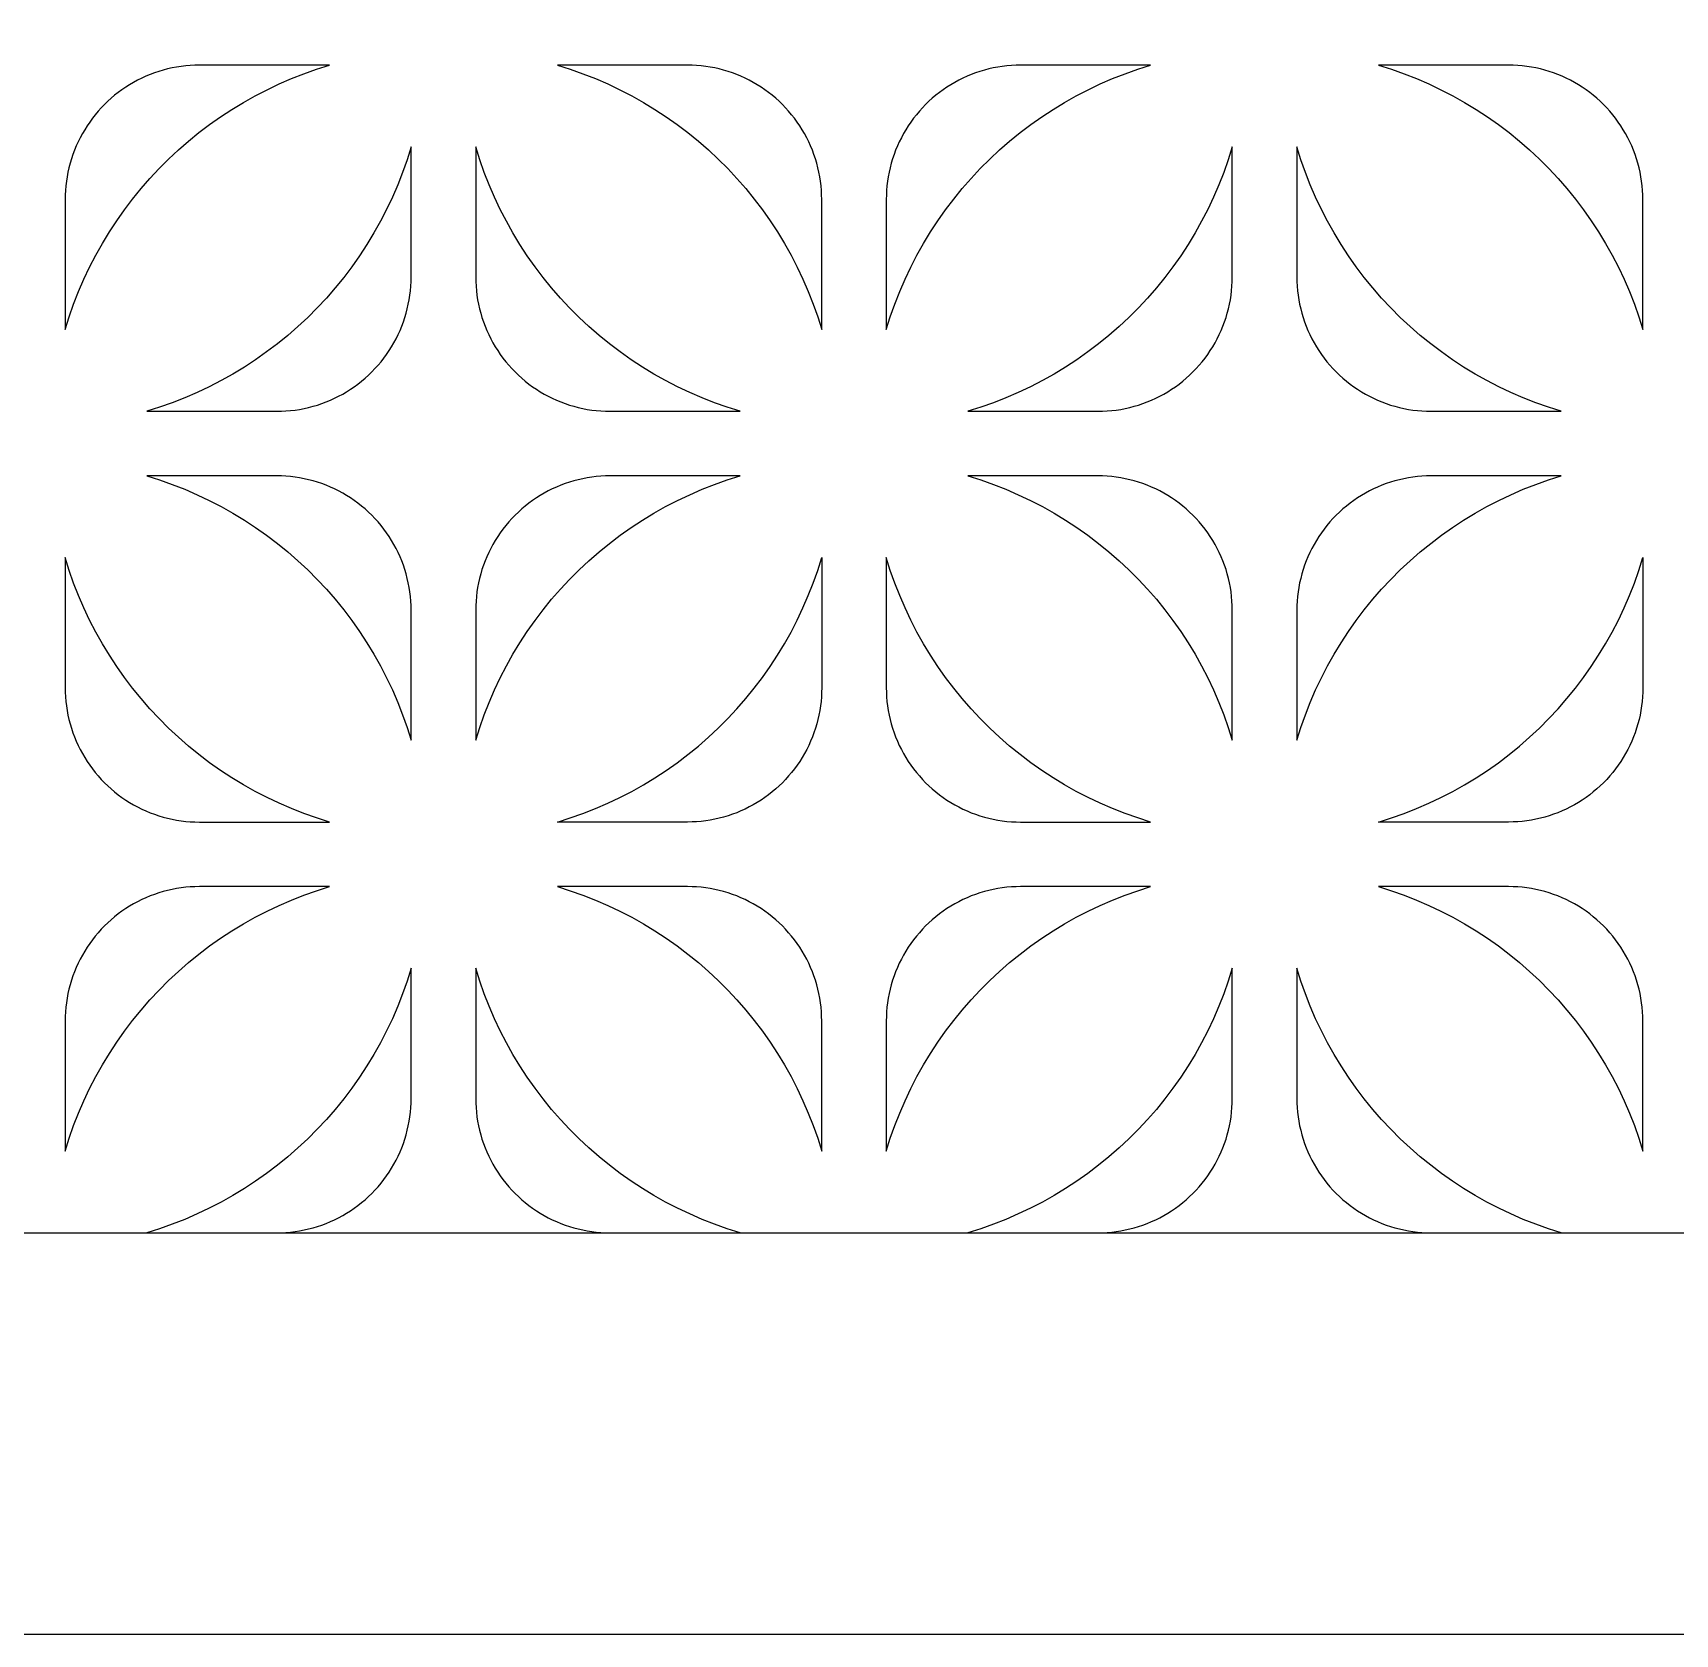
# Model space of a CAD drawing. Header units: millimetres. Extents: x 16455 to 19688, y 4050 to 7284.
# Drawn here: x 17252 to 18071, y 4050 to 4848 of the extents above; entities that cross this region are included whole.
import ezdxf

# ---------------------------------------------------------------- set-up
doc = ezdxf.new("R2010")
doc.units = ezdxf.units.MM
doc.layers.get('0').update_dxf_attribs({"color": 1, "true_color": 0xff0000})

msp = doc.modelspace()

# ---------------------------------------------------------------- linework, layer by layer
for points in [[(16454.58, 4050.49), (19687.77, 4050.49), (19687.77, 7283.68), (16454.58, 7283.68)], [(16654.58, 4250.49), (19487.77, 4250.49), (19487.77, 7083.68), (16654.58, 7083.68)]]:
    msp.add_lwpolyline(points, close=True)
for points in [[(17335.53, 4832.32), (17333.25, 4832.28), (17330.96, 4832.16), (17328.69, 4831.97), (17326.42, 4831.7), (17324.16, 4831.35), (17321.91, 4830.92), (17319.68, 4830.42), (17317.47, 4829.84), (17315.28, 4829.18), (17313.11, 4828.45), (17310.97, 4827.65), (17308.86, 4826.78), (17306.78, 4825.83), (17304.73, 4824.81), (17302.72, 4823.73), (17300.75, 4822.57), (17298.82, 4821.35), (17296.93, 4820.07), (17295.08, 4818.72), (17293.28, 4817.3), (17291.54, 4815.83), (17289.84, 4814.3), (17288.19, 4812.71), (17286.61, 4811.07), (17285.07, 4809.37), (17283.6, 4807.62), (17282.19, 4805.82), (17280.84, 4803.98), (17279.55, 4802.09), (17278.33, 4800.16), (17277.18, 4798.18), (17276.09, 4796.17), (17275.07, 4794.12), (17274.13, 4792.04), (17273.25, 4789.93), (17272.45, 4787.79), (17271.72, 4785.62), (17271.07, 4783.43), (17270.49, 4781.22), (17269.99, 4778.99), (17269.56, 4776.75), (17269.21, 4774.49), (17268.94, 4772.22), (17268.74, 4769.94), (17268.63, 4767.66), (17268.59, 4765.37)], [(17268.59, 4700.55), (17270.6, 4706.93), (17272.83, 4713.25), (17275.28, 4719.48), (17277.94, 4725.63), (17280.81, 4731.68), (17283.89, 4737.63), (17287.16, 4743.47), (17290.64, 4749.2), (17294.31, 4754.8), (17298.17, 4760.28), (17302.21, 4765.62), (17306.44, 4770.81), (17310.84, 4775.86), (17315.41, 4780.76), (17320.15, 4785.5), (17325.04, 4790.07), (17330.09, 4794.47), (17335.29, 4798.69), (17340.63, 4802.74), (17346.1, 4806.6), (17351.7, 4810.27), (17357.43, 4813.74), (17363.27, 4817.02), (17369.22, 4820.09), (17375.28, 4822.96), (17381.42, 4825.62), (17387.66, 4828.07), (17393.97, 4830.3), (17400.36, 4832.32)], [(17400.36, 4832.32), (17335.53, 4832.32)], [(17578.8, 4832.32), (17513.97, 4832.32)], [(17513.97, 4832.32), (17520.36, 4830.3), (17526.67, 4828.07), (17532.91, 4825.62), (17539.05, 4822.96), (17545.11, 4820.09), (17551.06, 4817.02), (17556.9, 4813.74), (17562.62, 4810.27), (17568.23, 4806.6), (17573.7, 4802.74), (17579.04, 4798.69), (17584.24, 4794.47), (17589.29, 4790.07), (17594.18, 4785.5), (17598.92, 4780.76), (17603.49, 4775.86), (17607.89, 4770.81), (17612.12, 4765.62), (17616.16, 4760.28), (17620.02, 4754.8), (17623.69, 4749.2), (17627.16, 4743.47), (17630.44, 4737.63), (17633.52, 4731.68), (17636.39, 4725.63), (17639.05, 4719.48), (17641.49, 4713.25), (17643.73, 4706.93), (17645.74, 4700.55)], [(17645.74, 4765.37), (17645.7, 4767.66), (17645.59, 4769.94), (17645.39, 4772.22), (17645.12, 4774.49), (17644.77, 4776.75), (17644.34, 4778.99), (17643.84, 4781.22), (17643.26, 4783.43), (17642.61, 4785.62), (17641.88, 4787.79), (17641.07, 4789.93), (17640.2, 4792.04), (17639.25, 4794.12), (17638.24, 4796.17), (17637.15, 4798.18), (17636, 4800.16), (17634.78, 4802.09), (17633.49, 4803.98), (17632.14, 4805.82), (17630.73, 4807.62), (17629.25, 4809.37), (17627.72, 4811.07), (17626.13, 4812.71), (17624.49, 4814.3), (17622.79, 4815.83), (17621.05, 4817.3), (17619.25, 4818.72), (17617.4, 4820.07), (17615.51, 4821.35), (17613.58, 4822.57), (17611.61, 4823.73), (17609.6, 4824.81), (17607.55, 4825.83), (17605.47, 4826.78), (17603.36, 4827.65), (17601.21, 4828.45), (17599.05, 4829.18), (17596.86, 4829.84), (17594.65, 4830.42), (17592.42, 4830.92), (17590.17, 4831.35), (17587.91, 4831.7), (17585.64, 4831.97), (17583.36, 4832.16), (17581.08, 4832.28), (17578.8, 4832.32)], [(17744.87, 4832.32), (17742.59, 4832.28), (17740.3, 4832.16), (17738.03, 4831.97), (17735.76, 4831.7), (17733.5, 4831.35), (17731.25, 4830.92), (17729.02, 4830.42), (17726.81, 4829.84), (17724.62, 4829.18), (17722.45, 4828.45), (17720.31, 4827.65), (17718.2, 4826.78), (17716.12, 4825.83), (17714.07, 4824.81), (17712.06, 4823.73), (17710.09, 4822.57), (17708.15, 4821.35), (17706.26, 4820.07), (17704.42, 4818.72), (17702.62, 4817.3), (17700.87, 4815.83), (17699.18, 4814.3), (17697.53, 4812.71), (17695.94, 4811.07), (17694.41, 4809.37), (17692.94, 4807.62), (17691.53, 4805.82), (17690.18, 4803.98), (17688.89, 4802.09), (17687.67, 4800.16), (17686.52, 4798.18), (17685.43, 4796.17), (17684.41, 4794.12), (17683.47, 4792.04), (17682.59, 4789.93), (17681.79, 4787.79), (17681.06, 4785.62), (17680.41, 4783.43), (17679.83, 4781.22), (17679.33, 4778.99), (17678.9, 4776.75), (17678.55, 4774.49), (17678.28, 4772.22), (17678.08, 4769.94), (17677.96, 4767.66), (17677.92, 4765.37)], [(17677.92, 4700.55), (17679.94, 4706.93), (17682.17, 4713.25), (17684.62, 4719.48), (17687.28, 4725.63), (17690.15, 4731.68), (17693.23, 4737.63), (17696.5, 4743.47), (17699.98, 4749.2), (17703.65, 4754.8), (17707.51, 4760.28), (17711.55, 4765.62), (17715.78, 4770.81), (17720.18, 4775.86), (17724.75, 4780.76), (17729.48, 4785.5), (17734.38, 4790.07), (17739.43, 4794.47), (17744.63, 4798.69), (17749.97, 4802.74), (17755.44, 4806.6), (17761.04, 4810.27), (17766.77, 4813.74), (17772.61, 4817.02), (17778.56, 4820.09), (17784.61, 4822.96), (17790.76, 4825.62), (17797, 4828.07), (17803.31, 4830.3), (17809.7, 4832.32)], [(17809.7, 4832.32), (17744.87, 4832.32)], [(17988.13, 4832.32), (17923.31, 4832.32)], [(17923.31, 4832.32), (17929.7, 4830.3), (17936.01, 4828.07), (17942.25, 4825.62), (17948.39, 4822.96), (17954.44, 4820.09), (17960.4, 4817.02), (17966.24, 4813.74), (17971.96, 4810.27), (17977.57, 4806.6), (17983.04, 4802.74), (17988.38, 4798.69), (17993.58, 4794.47), (17998.63, 4790.07), (18003.52, 4785.5), (18008.26, 4780.76), (18012.83, 4775.86), (18017.23, 4770.81), (18021.46, 4765.62), (18025.5, 4760.28), (18029.36, 4754.8), (18033.03, 4749.2), (18036.5, 4743.47), (18039.78, 4737.63), (18042.86, 4731.68), (18045.73, 4725.63), (18048.39, 4719.48), (18050.83, 4713.25), (18053.07, 4706.93), (18055.08, 4700.55)], [(18055.08, 4765.37), (18055.04, 4767.66), (18054.93, 4769.94), (18054.73, 4772.22), (18054.46, 4774.49), (18054.11, 4776.75), (18053.68, 4778.99), (18053.18, 4781.22), (18052.6, 4783.43), (18051.94, 4785.62), (18051.22, 4787.79), (18050.41, 4789.93), (18049.54, 4792.04), (18048.59, 4794.12), (18047.58, 4796.17), (18046.49, 4798.18), (18045.34, 4800.16), (18044.11, 4802.09), (18042.83, 4803.98), (18041.48, 4805.82), (18040.07, 4807.62), (18038.59, 4809.37), (18037.06, 4811.07), (18035.47, 4812.71), (18033.83, 4814.3), (18032.13, 4815.83), (18030.38, 4817.3), (18028.59, 4818.72), (18026.74, 4820.07), (18024.85, 4821.35), (18022.92, 4822.57), (18020.95, 4823.73), (18018.93, 4824.81), (18016.89, 4825.83), (18014.81, 4826.78), (18012.69, 4827.65), (18010.55, 4828.45), (18008.39, 4829.18), (18006.2, 4829.84), (18003.99, 4830.42), (18001.76, 4830.92), (17999.51, 4831.35), (17997.25, 4831.7), (17994.98, 4831.97), (17992.7, 4832.16), (17990.42, 4832.28), (17988.13, 4832.32)], [(17441.07, 4791.61), (17439.06, 4785.22), (17436.82, 4778.9), (17434.38, 4772.67), (17431.72, 4766.52), (17428.85, 4760.47), (17425.77, 4754.52), (17422.5, 4748.68), (17419.02, 4742.95), (17415.35, 4737.35), (17411.49, 4731.87), (17407.45, 4726.53), (17403.22, 4721.34), (17398.82, 4716.29), (17394.25, 4711.39), (17389.51, 4706.65), (17384.62, 4702.08), (17379.57, 4697.68), (17374.37, 4693.46), (17369.03, 4689.41), (17363.56, 4685.55), (17357.95, 4681.88), (17352.23, 4678.41), (17346.39, 4675.13), (17340.44, 4672.06), (17334.38, 4669.19), (17328.24, 4666.53), (17322, 4664.08), (17315.69, 4661.85), (17309.3, 4659.83)], [(17441.07, 4726.78), (17441.07, 4791.61)], [(17605.03, 4659.83), (17598.64, 4661.85), (17592.33, 4664.08), (17586.09, 4666.53), (17579.94, 4669.19), (17573.89, 4672.06), (17567.94, 4675.13), (17562.1, 4678.41), (17556.37, 4681.88), (17550.77, 4685.55), (17545.3, 4689.41), (17539.96, 4693.46), (17534.76, 4697.68), (17529.71, 4702.08), (17524.81, 4706.65), (17520.08, 4711.39), (17515.51, 4716.29), (17511.11, 4721.34), (17506.88, 4726.53), (17502.84, 4731.87), (17498.98, 4737.35), (17495.31, 4742.95), (17491.83, 4748.68), (17488.56, 4754.52), (17485.48, 4760.47), (17482.61, 4766.52), (17479.95, 4772.67), (17477.5, 4778.9), (17475.27, 4785.22), (17473.26, 4791.61)], [(17473.26, 4791.61), (17473.26, 4726.78)], [(17850.41, 4791.61), (17848.4, 4785.22), (17846.16, 4778.9), (17843.72, 4772.67), (17841.06, 4766.52), (17838.19, 4760.47), (17835.11, 4754.52), (17831.83, 4748.68), (17828.36, 4742.95), (17824.69, 4737.35), (17820.83, 4731.87), (17816.79, 4726.53), (17812.56, 4721.34), (17808.16, 4716.29), (17803.59, 4711.39), (17798.85, 4706.65), (17793.96, 4702.08), (17788.91, 4697.68), (17783.71, 4693.46), (17778.37, 4689.41), (17772.9, 4685.55), (17767.29, 4681.88), (17761.57, 4678.41), (17755.73, 4675.13), (17749.78, 4672.06), (17743.72, 4669.19), (17737.58, 4666.53), (17731.34, 4664.08), (17725.03, 4661.85), (17718.64, 4659.83)], [(17850.41, 4726.78), (17850.41, 4791.61)], [(18014.37, 4659.83), (18007.98, 4661.85), (18001.67, 4664.08), (17995.43, 4666.53), (17989.28, 4669.19), (17983.23, 4672.06), (17977.28, 4675.13), (17971.44, 4678.41), (17965.71, 4681.88), (17960.11, 4685.55), (17954.64, 4689.41), (17949.3, 4693.46), (17944.1, 4697.68), (17939.05, 4702.08), (17934.15, 4706.65), (17929.42, 4711.39), (17924.85, 4716.29), (17920.45, 4721.34), (17916.22, 4726.53), (17912.18, 4731.87), (17908.32, 4737.35), (17904.65, 4742.95), (17901.17, 4748.68), (17897.89, 4754.52), (17894.82, 4760.47), (17891.95, 4766.52), (17889.29, 4772.67), (17886.84, 4778.9), (17884.61, 4785.22), (17882.59, 4791.61)], [(17882.59, 4791.61), (17882.59, 4726.78)], [(17268.59, 4765.37), (17268.59, 4700.55)], [(17645.74, 4700.55), (17645.74, 4765.37)], [(17677.92, 4765.37), (17677.92, 4700.55)], [(18055.08, 4700.55), (18055.08, 4765.37)], [(17374.13, 4659.83), (17376.41, 4659.87), (17378.69, 4659.99), (17380.97, 4660.18), (17383.24, 4660.46), (17385.5, 4660.81), (17387.75, 4661.23), (17389.98, 4661.74), (17392.19, 4662.31), (17394.38, 4662.97), (17396.55, 4663.7), (17398.69, 4664.5), (17400.8, 4665.37), (17402.88, 4666.32), (17404.93, 4667.34), (17406.94, 4668.42), (17408.91, 4669.58), (17410.84, 4670.8), (17412.73, 4672.08), (17414.58, 4673.43), (17416.38, 4674.85), (17418.12, 4676.32), (17419.82, 4677.85), (17421.46, 4679.44), (17423.05, 4681.08), (17424.58, 4682.78), (17426.06, 4684.53), (17427.47, 4686.33), (17428.82, 4688.17), (17430.11, 4690.06), (17431.33, 4691.99), (17432.48, 4693.97), (17433.57, 4695.98), (17434.58, 4698.03), (17435.53, 4700.11), (17436.41, 4702.22), (17437.21, 4704.36), (17437.94, 4706.53), (17438.59, 4708.72), (17439.17, 4710.93), (17439.67, 4713.16), (17440.1, 4715.4), (17440.45, 4717.66), (17440.72, 4719.93), (17440.92, 4722.21), (17441.03, 4724.49), (17441.07, 4726.78)], [(17473.26, 4726.78), (17473.29, 4724.49), (17473.41, 4722.21), (17473.61, 4719.93), (17473.88, 4717.66), (17474.23, 4715.4), (17474.66, 4713.16), (17475.16, 4710.93), (17475.74, 4708.72), (17476.39, 4706.53), (17477.12, 4704.36), (17477.92, 4702.22), (17478.8, 4700.11), (17479.74, 4698.03), (17480.76, 4695.98), (17481.85, 4693.97), (17483, 4691.99), (17484.22, 4690.06), (17485.51, 4688.17), (17486.86, 4686.33), (17488.27, 4684.53), (17489.74, 4682.78), (17491.28, 4681.08), (17492.86, 4679.44), (17494.51, 4677.85), (17496.2, 4676.32), (17497.95, 4674.85), (17499.75, 4673.43), (17501.6, 4672.08), (17503.49, 4670.8), (17505.42, 4669.58), (17507.39, 4668.42), (17509.4, 4667.34), (17511.45, 4666.32), (17513.53, 4665.37), (17515.64, 4664.5), (17517.78, 4663.7), (17519.95, 4662.97), (17522.14, 4662.31), (17524.35, 4661.74), (17526.58, 4661.23), (17528.83, 4660.81), (17531.09, 4660.46), (17533.36, 4660.18), (17535.63, 4659.99), (17537.92, 4659.87), (17540.2, 4659.83)], [(17783.47, 4659.83), (17785.75, 4659.87), (17788.03, 4659.99), (17790.31, 4660.18), (17792.58, 4660.46), (17794.84, 4660.81), (17797.09, 4661.23), (17799.32, 4661.74), (17801.53, 4662.31), (17803.72, 4662.97), (17805.88, 4663.7), (17808.02, 4664.5), (17810.14, 4665.37), (17812.22, 4666.32), (17814.27, 4667.34), (17816.28, 4668.42), (17818.25, 4669.58), (17820.18, 4670.8), (17822.07, 4672.08), (17823.92, 4673.43), (17825.71, 4674.85), (17827.46, 4676.32), (17829.16, 4677.85), (17830.8, 4679.44), (17832.39, 4681.08), (17833.92, 4682.78), (17835.4, 4684.53), (17836.81, 4686.33), (17838.16, 4688.17), (17839.44, 4690.06), (17840.67, 4691.99), (17841.82, 4693.97), (17842.91, 4695.98), (17843.92, 4698.03), (17844.87, 4700.11), (17845.74, 4702.22), (17846.55, 4704.36), (17847.28, 4706.53), (17847.93, 4708.72), (17848.51, 4710.93), (17849.01, 4713.16), (17849.44, 4715.4), (17849.79, 4717.66), (17850.06, 4719.93), (17850.26, 4722.21), (17850.37, 4724.49), (17850.41, 4726.78)], [(17882.59, 4726.78), (17882.63, 4724.49), (17882.75, 4722.21), (17882.95, 4719.93), (17883.22, 4717.66), (17883.57, 4715.4), (17883.99, 4713.16), (17884.5, 4710.93), (17885.08, 4708.72), (17885.73, 4706.53), (17886.46, 4704.36), (17887.26, 4702.22), (17888.14, 4700.11), (17889.08, 4698.03), (17890.1, 4695.98), (17891.19, 4693.97), (17892.34, 4691.99), (17893.56, 4690.06), (17894.85, 4688.17), (17896.2, 4686.33), (17897.61, 4684.53), (17899.08, 4682.78), (17900.61, 4681.08), (17902.2, 4679.44), (17903.85, 4677.85), (17905.54, 4676.32), (17907.29, 4674.85), (17909.09, 4673.43), (17910.93, 4672.08), (17912.82, 4670.8), (17914.76, 4669.58), (17916.73, 4668.42), (17918.74, 4667.34), (17920.79, 4666.32), (17922.87, 4665.37), (17924.98, 4664.5), (17927.12, 4663.7), (17929.29, 4662.97), (17931.48, 4662.31), (17933.69, 4661.74), (17935.92, 4661.23), (17938.17, 4660.81), (17940.43, 4660.46), (17942.69, 4660.18), (17944.97, 4659.99), (17947.26, 4659.87), (17949.54, 4659.83)], [(17309.3, 4659.83), (17374.13, 4659.83)], [(17540.2, 4659.83), (17605.03, 4659.83)], [(17718.64, 4659.83), (17783.47, 4659.83)], [(17949.54, 4659.83), (18014.37, 4659.83)], [(17374.13, 4627.65), (17309.3, 4627.65)], [(17309.3, 4627.65), (17315.69, 4625.63), (17322, 4623.4), (17328.24, 4620.95), (17334.38, 4618.29), (17340.44, 4615.42), (17346.39, 4612.35), (17352.23, 4609.07), (17357.95, 4605.6), (17363.56, 4601.93), (17369.03, 4598.07), (17374.37, 4594.02), (17379.57, 4589.8), (17384.62, 4585.4), (17389.51, 4580.83), (17394.25, 4576.09), (17398.82, 4571.19), (17403.22, 4566.14), (17407.45, 4560.95), (17411.49, 4555.61), (17415.35, 4550.13), (17419.02, 4544.53), (17422.5, 4538.8), (17425.77, 4532.96), (17428.85, 4527.01), (17431.72, 4520.96), (17434.38, 4514.81), (17436.82, 4508.58), (17439.06, 4502.26), (17441.07, 4495.88)], [(17441.07, 4560.7), (17441.03, 4562.99), (17440.92, 4565.27), (17440.72, 4567.55), (17440.45, 4569.82), (17440.1, 4572.08), (17439.67, 4574.32), (17439.17, 4576.55), (17438.59, 4578.76), (17437.94, 4580.95), (17437.21, 4583.12), (17436.41, 4585.26), (17435.53, 4587.37), (17434.58, 4589.45), (17433.57, 4591.5), (17432.48, 4593.51), (17431.33, 4595.49), (17430.11, 4597.42), (17428.82, 4599.31), (17427.47, 4601.15), (17426.06, 4602.95), (17424.58, 4604.7), (17423.05, 4606.4), (17421.46, 4608.04), (17419.82, 4609.63), (17418.12, 4611.16), (17416.38, 4612.63), (17414.58, 4614.05), (17412.73, 4615.4), (17410.84, 4616.68), (17408.91, 4617.9), (17406.94, 4619.06), (17404.93, 4620.14), (17402.88, 4621.16), (17400.8, 4622.11), (17398.69, 4622.98), (17396.55, 4623.78), (17394.38, 4624.51), (17392.19, 4625.17), (17389.98, 4625.75), (17387.75, 4626.25), (17385.5, 4626.68), (17383.24, 4627.03), (17380.97, 4627.3), (17378.69, 4627.49), (17376.41, 4627.61), (17374.13, 4627.65)], [(17540.2, 4627.65), (17537.92, 4627.61), (17535.63, 4627.49), (17533.36, 4627.3), (17531.09, 4627.03), (17528.83, 4626.68), (17526.58, 4626.25), (17524.35, 4625.75), (17522.14, 4625.17), (17519.95, 4624.51), (17517.78, 4623.78), (17515.64, 4622.98), (17513.53, 4622.11), (17511.45, 4621.16), (17509.4, 4620.14), (17507.39, 4619.06), (17505.42, 4617.9), (17503.49, 4616.68), (17501.6, 4615.4), (17499.75, 4614.05), (17497.95, 4612.63), (17496.2, 4611.16), (17494.51, 4609.63), (17492.86, 4608.04), (17491.28, 4606.4), (17489.74, 4604.7), (17488.27, 4602.95), (17486.86, 4601.15), (17485.51, 4599.31), (17484.22, 4597.42), (17483, 4595.49), (17481.85, 4593.51), (17480.76, 4591.5), (17479.74, 4589.45), (17478.8, 4587.37), (17477.92, 4585.26), (17477.12, 4583.12), (17476.39, 4580.95), (17475.74, 4578.76), (17475.16, 4576.55), (17474.66, 4574.32), (17474.23, 4572.08), (17473.88, 4569.82), (17473.61, 4567.55), (17473.41, 4565.27), (17473.29, 4562.99), (17473.26, 4560.7)], [(17473.26, 4495.88), (17475.27, 4502.26), (17477.5, 4508.58), (17479.95, 4514.81), (17482.61, 4520.96), (17485.48, 4527.01), (17488.56, 4532.96), (17491.83, 4538.8), (17495.31, 4544.53), (17498.98, 4550.13), (17502.84, 4555.61), (17506.88, 4560.95), (17511.11, 4566.14), (17515.51, 4571.19), (17520.08, 4576.09), (17524.81, 4580.83), (17529.71, 4585.4), (17534.76, 4589.8), (17539.96, 4594.02), (17545.3, 4598.07), (17550.77, 4601.93), (17556.37, 4605.6), (17562.1, 4609.07), (17567.94, 4612.35), (17573.89, 4615.42), (17579.94, 4618.29), (17586.09, 4620.95), (17592.33, 4623.4), (17598.64, 4625.63), (17605.03, 4627.65)], [(17605.03, 4627.65), (17540.2, 4627.65)], [(17783.47, 4627.65), (17718.64, 4627.65)], [(17718.64, 4627.65), (17725.03, 4625.63), (17731.34, 4623.4), (17737.58, 4620.95), (17743.72, 4618.29), (17749.78, 4615.42), (17755.73, 4612.35), (17761.57, 4609.07), (17767.29, 4605.6), (17772.9, 4601.93), (17778.37, 4598.07), (17783.71, 4594.02), (17788.91, 4589.8), (17793.96, 4585.4), (17798.85, 4580.83), (17803.59, 4576.09), (17808.16, 4571.19), (17812.56, 4566.14), (17816.79, 4560.95), (17820.83, 4555.61), (17824.69, 4550.13), (17828.36, 4544.53), (17831.83, 4538.8), (17835.11, 4532.96), (17838.19, 4527.01), (17841.06, 4520.96), (17843.72, 4514.81), (17846.16, 4508.58), (17848.4, 4502.26), (17850.41, 4495.88)], [(17850.41, 4560.7), (17850.37, 4562.99), (17850.26, 4565.27), (17850.06, 4567.55), (17849.79, 4569.82), (17849.44, 4572.08), (17849.01, 4574.32), (17848.51, 4576.55), (17847.93, 4578.76), (17847.28, 4580.95), (17846.55, 4583.12), (17845.74, 4585.26), (17844.87, 4587.37), (17843.92, 4589.45), (17842.91, 4591.5), (17841.82, 4593.51), (17840.67, 4595.49), (17839.44, 4597.42), (17838.16, 4599.31), (17836.81, 4601.15), (17835.4, 4602.95), (17833.92, 4604.7), (17832.39, 4606.4), (17830.8, 4608.04), (17829.16, 4609.63), (17827.46, 4611.16), (17825.71, 4612.63), (17823.92, 4614.05), (17822.07, 4615.4), (17820.18, 4616.68), (17818.25, 4617.9), (17816.28, 4619.06), (17814.27, 4620.14), (17812.22, 4621.16), (17810.14, 4622.11), (17808.02, 4622.98), (17805.88, 4623.78), (17803.72, 4624.51), (17801.53, 4625.17), (17799.32, 4625.75), (17797.09, 4626.25), (17794.84, 4626.68), (17792.58, 4627.03), (17790.31, 4627.3), (17788.03, 4627.49), (17785.75, 4627.61), (17783.47, 4627.65)], [(17949.54, 4627.65), (17947.26, 4627.61), (17944.97, 4627.49), (17942.69, 4627.3), (17940.43, 4627.03), (17938.17, 4626.68), (17935.92, 4626.25), (17933.69, 4625.75), (17931.48, 4625.17), (17929.29, 4624.51), (17927.12, 4623.78), (17924.98, 4622.98), (17922.87, 4622.11), (17920.79, 4621.16), (17918.74, 4620.14), (17916.73, 4619.06), (17914.76, 4617.9), (17912.82, 4616.68), (17910.93, 4615.4), (17909.09, 4614.05), (17907.29, 4612.63), (17905.54, 4611.16), (17903.85, 4609.63), (17902.2, 4608.04), (17900.61, 4606.4), (17899.08, 4604.7), (17897.61, 4602.95), (17896.2, 4601.15), (17894.85, 4599.31), (17893.56, 4597.42), (17892.34, 4595.49), (17891.19, 4593.51), (17890.1, 4591.5), (17889.08, 4589.45), (17888.14, 4587.37), (17887.26, 4585.26), (17886.46, 4583.12), (17885.73, 4580.95), (17885.08, 4578.76), (17884.5, 4576.55), (17883.99, 4574.32), (17883.57, 4572.08), (17883.22, 4569.82), (17882.95, 4567.55), (17882.75, 4565.27), (17882.63, 4562.99), (17882.59, 4560.7)], [(17882.59, 4495.88), (17884.61, 4502.26), (17886.84, 4508.58), (17889.29, 4514.81), (17891.95, 4520.96), (17894.82, 4527.01), (17897.89, 4532.96), (17901.17, 4538.8), (17904.65, 4544.53), (17908.32, 4550.13), (17912.18, 4555.61), (17916.22, 4560.95), (17920.45, 4566.14), (17924.85, 4571.19), (17929.42, 4576.09), (17934.15, 4580.83), (17939.05, 4585.4), (17944.1, 4589.8), (17949.3, 4594.02), (17954.64, 4598.07), (17960.11, 4601.93), (17965.71, 4605.6), (17971.44, 4609.07), (17977.28, 4612.35), (17983.23, 4615.42), (17989.28, 4618.29), (17995.43, 4620.95), (18001.67, 4623.4), (18007.98, 4625.63), (18014.37, 4627.65)], [(18014.37, 4627.65), (17949.54, 4627.65)], [(17400.36, 4455.16), (17393.97, 4457.18), (17387.66, 4459.41), (17381.42, 4461.86), (17375.28, 4464.52), (17369.22, 4467.39), (17363.27, 4470.46), (17357.43, 4473.74), (17351.7, 4477.21), (17346.1, 4480.88), (17340.63, 4484.74), (17335.29, 4488.79), (17330.09, 4493.01), (17325.04, 4497.41), (17320.15, 4501.99), (17315.41, 4506.72), (17310.84, 4511.62), (17306.44, 4516.67), (17302.21, 4521.86), (17298.17, 4527.2), (17294.31, 4532.68), (17290.64, 4538.28), (17287.16, 4544.01), (17283.89, 4549.85), (17280.81, 4555.8), (17277.94, 4561.85), (17275.28, 4568), (17272.83, 4574.23), (17270.6, 4580.55), (17268.59, 4586.94)], [(17268.59, 4586.94), (17268.59, 4522.11)], [(17513.97, 4455.16), (17520.36, 4457.18), (17526.67, 4459.41), (17532.91, 4461.86), (17539.05, 4464.52), (17545.11, 4467.39), (17551.06, 4470.46), (17556.9, 4473.74), (17562.62, 4477.21), (17568.23, 4480.88), (17573.7, 4484.74), (17579.04, 4488.79), (17584.24, 4493.01), (17589.29, 4497.41), (17594.18, 4501.99), (17598.92, 4506.72), (17603.49, 4511.62), (17607.89, 4516.67), (17612.12, 4521.86), (17616.16, 4527.2), (17620.02, 4532.68), (17623.69, 4538.28), (17627.16, 4544.01), (17630.44, 4549.85), (17633.52, 4555.8), (17636.39, 4561.85), (17639.05, 4568), (17641.49, 4574.23), (17643.73, 4580.55), (17645.74, 4586.94)], [(17645.74, 4586.94), (17645.74, 4522.11)], [(17809.7, 4455.16), (17803.31, 4457.18), (17797, 4459.41), (17790.76, 4461.86), (17784.61, 4464.52), (17778.56, 4467.39), (17772.61, 4470.46), (17766.77, 4473.74), (17761.04, 4477.21), (17755.44, 4480.88), (17749.97, 4484.74), (17744.63, 4488.79), (17739.43, 4493.01), (17734.38, 4497.41), (17729.48, 4501.99), (17724.75, 4506.72), (17720.18, 4511.62), (17715.78, 4516.67), (17711.55, 4521.86), (17707.51, 4527.2), (17703.65, 4532.68), (17699.98, 4538.28), (17696.5, 4544.01), (17693.23, 4549.85), (17690.15, 4555.8), (17687.28, 4561.85), (17684.62, 4568), (17682.17, 4574.23), (17679.94, 4580.55), (17677.92, 4586.94)], [(17677.92, 4586.94), (17677.92, 4522.11)], [(17923.31, 4455.16), (17929.7, 4457.18), (17936.01, 4459.41), (17942.25, 4461.86), (17948.39, 4464.52), (17954.44, 4467.39), (17960.4, 4470.46), (17966.24, 4473.74), (17971.96, 4477.21), (17977.57, 4480.88), (17983.04, 4484.74), (17988.38, 4488.79), (17993.58, 4493.01), (17998.63, 4497.41), (18003.52, 4501.99), (18008.26, 4506.72), (18012.83, 4511.62), (18017.23, 4516.67), (18021.46, 4521.86), (18025.5, 4527.2), (18029.36, 4532.68), (18033.03, 4538.28), (18036.5, 4544.01), (18039.78, 4549.85), (18042.86, 4555.8), (18045.73, 4561.85), (18048.39, 4568), (18050.83, 4574.23), (18053.07, 4580.55), (18055.08, 4586.94)], [(18055.08, 4586.94), (18055.08, 4522.11)], [(17441.07, 4495.88), (17441.07, 4560.7)], [(17473.26, 4560.7), (17473.26, 4495.88)], [(17850.41, 4495.88), (17850.41, 4560.7)], [(17882.59, 4560.7), (17882.59, 4495.88)], [(17268.59, 4522.11), (17268.63, 4519.82), (17268.74, 4517.54), (17268.94, 4515.26), (17269.21, 4512.99), (17269.56, 4510.73), (17269.99, 4508.49), (17270.49, 4506.26), (17271.07, 4504.05), (17271.72, 4501.86), (17272.45, 4499.69), (17273.25, 4497.55), (17274.13, 4495.44), (17275.07, 4493.36), (17276.09, 4491.31), (17277.18, 4489.3), (17278.33, 4487.32), (17279.55, 4485.39), (17280.84, 4483.5), (17282.19, 4481.66), (17283.6, 4479.86), (17285.07, 4478.11), (17286.61, 4476.41), (17288.19, 4474.77), (17289.84, 4473.18), (17291.54, 4471.65), (17293.28, 4470.18), (17295.08, 4468.77), (17296.93, 4467.42), (17298.82, 4466.13), (17300.75, 4464.91), (17302.72, 4463.75), (17304.73, 4462.67), (17306.78, 4461.65), (17308.86, 4460.7), (17310.97, 4459.83), (17313.11, 4459.03), (17315.28, 4458.3), (17317.47, 4457.64), (17319.68, 4457.07), (17321.91, 4456.56), (17324.16, 4456.14), (17326.42, 4455.79), (17328.69, 4455.51), (17330.96, 4455.32), (17333.25, 4455.2), (17335.53, 4455.16)], [(17645.74, 4522.11), (17645.7, 4519.82), (17645.59, 4517.54), (17645.39, 4515.26), (17645.12, 4512.99), (17644.77, 4510.73), (17644.34, 4508.49), (17643.84, 4506.26), (17643.26, 4504.05), (17642.61, 4501.86), (17641.88, 4499.69), (17641.07, 4497.55), (17640.2, 4495.44), (17639.25, 4493.36), (17638.24, 4491.31), (17637.15, 4489.3), (17636, 4487.32), (17634.78, 4485.39), (17633.49, 4483.5), (17632.14, 4481.66), (17630.73, 4479.86), (17629.25, 4478.11), (17627.72, 4476.41), (17626.13, 4474.77), (17624.49, 4473.18), (17622.79, 4471.65), (17621.05, 4470.18), (17619.25, 4468.77), (17617.4, 4467.42), (17615.51, 4466.13), (17613.58, 4464.91), (17611.61, 4463.75), (17609.6, 4462.67), (17607.55, 4461.65), (17605.47, 4460.7), (17603.36, 4459.83), (17601.21, 4459.03), (17599.05, 4458.3), (17596.86, 4457.64), (17594.65, 4457.07), (17592.42, 4456.56), (17590.17, 4456.14), (17587.91, 4455.79), (17585.64, 4455.51), (17583.36, 4455.32), (17581.08, 4455.2), (17578.8, 4455.16)], [(17677.92, 4522.11), (17677.96, 4519.82), (17678.08, 4517.54), (17678.28, 4515.26), (17678.55, 4512.99), (17678.9, 4510.73), (17679.33, 4508.49), (17679.83, 4506.26), (17680.41, 4504.05), (17681.06, 4501.86), (17681.79, 4499.69), (17682.59, 4497.55), (17683.47, 4495.44), (17684.41, 4493.36), (17685.43, 4491.31), (17686.52, 4489.3), (17687.67, 4487.32), (17688.89, 4485.39), (17690.18, 4483.5), (17691.53, 4481.66), (17692.94, 4479.86), (17694.41, 4478.11), (17695.94, 4476.41), (17697.53, 4474.77), (17699.18, 4473.18), (17700.87, 4471.65), (17702.62, 4470.18), (17704.42, 4468.77), (17706.26, 4467.42), (17708.15, 4466.13), (17710.09, 4464.91), (17712.06, 4463.75), (17714.07, 4462.67), (17716.12, 4461.65), (17718.2, 4460.7), (17720.31, 4459.83), (17722.45, 4459.03), (17724.62, 4458.3), (17726.81, 4457.64), (17729.02, 4457.07), (17731.25, 4456.56), (17733.5, 4456.14), (17735.76, 4455.79), (17738.03, 4455.51), (17740.3, 4455.32), (17742.59, 4455.2), (17744.87, 4455.16)], [(18055.08, 4522.11), (18055.04, 4519.82), (18054.93, 4517.54), (18054.73, 4515.26), (18054.46, 4512.99), (18054.11, 4510.73), (18053.68, 4508.49), (18053.18, 4506.26), (18052.6, 4504.05), (18051.94, 4501.86), (18051.22, 4499.69), (18050.41, 4497.55), (18049.54, 4495.44), (18048.59, 4493.36), (18047.58, 4491.31), (18046.49, 4489.3), (18045.34, 4487.32), (18044.11, 4485.39), (18042.83, 4483.5), (18041.48, 4481.66), (18040.07, 4479.86), (18038.59, 4478.11), (18037.06, 4476.41), (18035.47, 4474.77), (18033.83, 4473.18), (18032.13, 4471.65), (18030.38, 4470.18), (18028.59, 4468.77), (18026.74, 4467.42), (18024.85, 4466.13), (18022.92, 4464.91), (18020.95, 4463.75), (18018.93, 4462.67), (18016.89, 4461.65), (18014.81, 4460.7), (18012.69, 4459.83), (18010.55, 4459.03), (18008.39, 4458.3), (18006.2, 4457.64), (18003.99, 4457.07), (18001.76, 4456.56), (17999.51, 4456.14), (17997.25, 4455.79), (17994.98, 4455.51), (17992.7, 4455.32), (17990.42, 4455.2), (17988.13, 4455.16)], [(17335.53, 4455.16), (17400.36, 4455.16)], [(17578.8, 4455.16), (17513.97, 4455.16)], [(17744.87, 4455.16), (17809.7, 4455.16)], [(17988.13, 4455.16), (17923.31, 4455.16)], [(17335.53, 4422.98), (17333.25, 4422.94), (17330.96, 4422.82), (17328.69, 4422.63), (17326.42, 4422.36), (17324.16, 4422.01), (17321.91, 4421.58), (17319.68, 4421.08), (17317.47, 4420.5), (17315.28, 4419.84), (17313.11, 4419.11), (17310.97, 4418.31), (17308.86, 4417.44), (17306.78, 4416.49), (17304.73, 4415.47), (17302.72, 4414.39), (17300.75, 4413.23), (17298.82, 4412.01), (17296.93, 4410.73), (17295.08, 4409.38), (17293.28, 4407.96), (17291.54, 4406.49), (17289.84, 4404.96), (17288.19, 4403.37), (17286.61, 4401.73), (17285.07, 4400.03), (17283.6, 4398.28), (17282.19, 4396.48), (17280.84, 4394.64), (17279.55, 4392.75), (17278.33, 4390.82), (17277.18, 4388.84), (17276.09, 4386.83), (17275.07, 4384.79), (17274.13, 4382.7), (17273.25, 4380.59), (17272.45, 4378.45), (17271.72, 4376.29), (17271.07, 4374.09), (17270.49, 4371.88), (17269.99, 4369.65), (17269.56, 4367.41), (17269.21, 4365.15), (17268.94, 4362.88), (17268.74, 4360.6), (17268.63, 4358.32), (17268.59, 4356.03)], [(17268.59, 4291.21), (17270.6, 4297.59), (17272.83, 4303.91), (17275.28, 4310.14), (17277.94, 4316.29), (17280.81, 4322.34), (17283.89, 4328.29), (17287.16, 4334.13), (17290.64, 4339.86), (17294.31, 4345.46), (17298.17, 4350.94), (17302.21, 4356.28), (17306.44, 4361.48), (17310.84, 4366.52), (17315.41, 4371.42), (17320.15, 4376.16), (17325.04, 4380.73), (17330.09, 4385.13), (17335.29, 4389.35), (17340.63, 4393.4), (17346.1, 4397.26), (17351.7, 4400.93), (17357.43, 4404.4), (17363.27, 4407.68), (17369.22, 4410.75), (17375.28, 4413.62), (17381.42, 4416.28), (17387.66, 4418.73), (17393.97, 4420.96), (17400.36, 4422.98)], [(17400.36, 4422.98), (17335.53, 4422.98)], [(17578.8, 4422.98), (17513.97, 4422.98)], [(17513.97, 4422.98), (17520.36, 4420.96), (17526.67, 4418.73), (17532.91, 4416.28), (17539.05, 4413.62), (17545.11, 4410.75), (17551.06, 4407.68), (17556.9, 4404.4), (17562.62, 4400.93), (17568.23, 4397.26), (17573.7, 4393.4), (17579.04, 4389.35), (17584.24, 4385.13), (17589.29, 4380.73), (17594.18, 4376.16), (17598.92, 4371.42), (17603.49, 4366.52), (17607.89, 4361.48), (17612.12, 4356.28), (17616.16, 4350.94), (17620.02, 4345.46), (17623.69, 4339.86), (17627.16, 4334.13), (17630.44, 4328.29), (17633.52, 4322.34), (17636.39, 4316.29), (17639.05, 4310.14), (17641.49, 4303.91), (17643.73, 4297.59), (17645.74, 4291.21)], [(17645.74, 4356.03), (17645.7, 4358.32), (17645.59, 4360.6), (17645.39, 4362.88), (17645.12, 4365.15), (17644.77, 4367.41), (17644.34, 4369.65), (17643.84, 4371.88), (17643.26, 4374.09), (17642.61, 4376.29), (17641.88, 4378.45), (17641.07, 4380.59), (17640.2, 4382.7), (17639.25, 4384.79), (17638.24, 4386.83), (17637.15, 4388.84), (17636, 4390.82), (17634.78, 4392.75), (17633.49, 4394.64), (17632.14, 4396.48), (17630.73, 4398.28), (17629.25, 4400.03), (17627.72, 4401.73), (17626.13, 4403.37), (17624.49, 4404.96), (17622.79, 4406.49), (17621.05, 4407.96), (17619.25, 4409.38), (17617.4, 4410.73), (17615.51, 4412.01), (17613.58, 4413.23), (17611.61, 4414.39), (17609.6, 4415.47), (17607.55, 4416.49), (17605.47, 4417.44), (17603.36, 4418.31), (17601.21, 4419.11), (17599.05, 4419.84), (17596.86, 4420.5), (17594.65, 4421.08), (17592.42, 4421.58), (17590.17, 4422.01), (17587.91, 4422.36), (17585.64, 4422.63), (17583.36, 4422.82), (17581.08, 4422.94), (17578.8, 4422.98)], [(17744.87, 4422.98), (17742.59, 4422.94), (17740.3, 4422.82), (17738.03, 4422.63), (17735.76, 4422.36), (17733.5, 4422.01), (17731.25, 4421.58), (17729.02, 4421.08), (17726.81, 4420.5), (17724.62, 4419.84), (17722.45, 4419.11), (17720.31, 4418.31), (17718.2, 4417.44), (17716.12, 4416.49), (17714.07, 4415.47), (17712.06, 4414.39), (17710.09, 4413.23), (17708.15, 4412.01), (17706.26, 4410.73), (17704.42, 4409.38), (17702.62, 4407.96), (17700.87, 4406.49), (17699.18, 4404.96), (17697.53, 4403.37), (17695.94, 4401.73), (17694.41, 4400.03), (17692.94, 4398.28), (17691.53, 4396.48), (17690.18, 4394.64), (17688.89, 4392.75), (17687.67, 4390.82), (17686.52, 4388.84), (17685.43, 4386.83), (17684.41, 4384.79), (17683.47, 4382.7), (17682.59, 4380.59), (17681.79, 4378.45), (17681.06, 4376.29), (17680.41, 4374.09), (17679.83, 4371.88), (17679.33, 4369.65), (17678.9, 4367.41), (17678.55, 4365.15), (17678.28, 4362.88), (17678.08, 4360.6), (17677.96, 4358.32), (17677.92, 4356.03)], [(17677.92, 4291.21), (17679.94, 4297.59), (17682.17, 4303.91), (17684.62, 4310.14), (17687.28, 4316.29), (17690.15, 4322.34), (17693.23, 4328.29), (17696.5, 4334.13), (17699.98, 4339.86), (17703.65, 4345.46), (17707.51, 4350.94), (17711.55, 4356.28), (17715.78, 4361.48), (17720.18, 4366.52), (17724.75, 4371.42), (17729.48, 4376.16), (17734.38, 4380.73), (17739.43, 4385.13), (17744.63, 4389.35), (17749.97, 4393.4), (17755.44, 4397.26), (17761.04, 4400.93), (17766.77, 4404.4), (17772.61, 4407.68), (17778.56, 4410.75), (17784.61, 4413.62), (17790.76, 4416.28), (17797, 4418.73), (17803.31, 4420.96), (17809.7, 4422.98)], [(17809.7, 4422.98), (17744.87, 4422.98)], [(17988.13, 4422.98), (17923.31, 4422.98)], [(17923.31, 4422.98), (17929.7, 4420.96), (17936.01, 4418.73), (17942.25, 4416.28), (17948.39, 4413.62), (17954.44, 4410.75), (17960.4, 4407.68), (17966.24, 4404.4), (17971.96, 4400.93), (17977.57, 4397.26), (17983.04, 4393.4), (17988.38, 4389.35), (17993.58, 4385.13), (17998.63, 4380.73), (18003.52, 4376.16), (18008.26, 4371.42), (18012.83, 4366.52), (18017.23, 4361.48), (18021.46, 4356.28), (18025.5, 4350.94), (18029.36, 4345.46), (18033.03, 4339.86), (18036.5, 4334.13), (18039.78, 4328.29), (18042.86, 4322.34), (18045.73, 4316.29), (18048.39, 4310.14), (18050.83, 4303.91), (18053.07, 4297.59), (18055.08, 4291.21)], [(18055.08, 4356.03), (18055.04, 4358.32), (18054.93, 4360.6), (18054.73, 4362.88), (18054.46, 4365.15), (18054.11, 4367.41), (18053.68, 4369.65), (18053.18, 4371.88), (18052.6, 4374.09), (18051.94, 4376.29), (18051.22, 4378.45), (18050.41, 4380.59), (18049.54, 4382.7), (18048.59, 4384.79), (18047.58, 4386.83), (18046.49, 4388.84), (18045.34, 4390.82), (18044.11, 4392.75), (18042.83, 4394.64), (18041.48, 4396.48), (18040.07, 4398.28), (18038.59, 4400.03), (18037.06, 4401.73), (18035.47, 4403.37), (18033.83, 4404.96), (18032.13, 4406.49), (18030.38, 4407.96), (18028.59, 4409.38), (18026.74, 4410.73), (18024.85, 4412.01), (18022.92, 4413.23), (18020.95, 4414.39), (18018.93, 4415.47), (18016.89, 4416.49), (18014.81, 4417.44), (18012.69, 4418.31), (18010.55, 4419.11), (18008.39, 4419.84), (18006.2, 4420.5), (18003.99, 4421.08), (18001.76, 4421.58), (17999.51, 4422.01), (17997.25, 4422.36), (17994.98, 4422.63), (17992.7, 4422.82), (17990.42, 4422.94), (17988.13, 4422.98)], [(17441.07, 4382.27), (17439.06, 4375.88), (17436.82, 4369.56), (17434.38, 4363.33), (17431.72, 4357.18), (17428.85, 4351.13), (17425.77, 4345.18), (17422.5, 4339.34), (17419.02, 4333.61), (17415.35, 4328.01), (17411.49, 4322.53), (17407.45, 4317.19), (17403.22, 4312), (17398.82, 4306.95), (17394.25, 4302.05), (17389.51, 4297.32), (17384.62, 4292.74), (17379.57, 4288.34), (17374.37, 4284.12), (17369.03, 4280.07), (17363.56, 4276.21), (17357.95, 4272.55), (17352.23, 4269.07), (17346.39, 4265.79), (17340.44, 4262.72), (17334.38, 4259.85), (17328.24, 4257.19), (17322, 4254.74), (17315.69, 4252.51), (17309.3, 4250.49)], [(17441.07, 4317.44), (17441.07, 4382.27)], [(17605.03, 4250.49), (17598.64, 4252.51), (17592.33, 4254.74), (17586.09, 4257.19), (17579.94, 4259.85), (17573.89, 4262.72), (17567.94, 4265.79), (17562.1, 4269.07), (17556.37, 4272.55), (17550.77, 4276.21), (17545.3, 4280.07), (17539.96, 4284.12), (17534.76, 4288.34), (17529.71, 4292.74), (17524.81, 4297.32), (17520.08, 4302.05), (17515.51, 4306.95), (17511.11, 4312), (17506.88, 4317.19), (17502.84, 4322.53), (17498.98, 4328.01), (17495.31, 4333.61), (17491.83, 4339.34), (17488.56, 4345.18), (17485.48, 4351.13), (17482.61, 4357.18), (17479.95, 4363.33), (17477.5, 4369.56), (17475.27, 4375.88), (17473.26, 4382.27)], [(17473.26, 4382.27), (17473.26, 4317.44)], [(17850.41, 4382.27), (17848.4, 4375.88), (17846.16, 4369.56), (17843.72, 4363.33), (17841.06, 4357.18), (17838.19, 4351.13), (17835.11, 4345.18), (17831.83, 4339.34), (17828.36, 4333.61), (17824.69, 4328.01), (17820.83, 4322.53), (17816.79, 4317.19), (17812.56, 4312), (17808.16, 4306.95), (17803.59, 4302.05), (17798.85, 4297.32), (17793.96, 4292.74), (17788.91, 4288.34), (17783.71, 4284.12), (17778.37, 4280.07), (17772.9, 4276.21), (17767.29, 4272.55), (17761.57, 4269.07), (17755.73, 4265.79), (17749.78, 4262.72), (17743.72, 4259.85), (17737.58, 4257.19), (17731.34, 4254.74), (17725.03, 4252.51), (17718.64, 4250.49)], [(17850.41, 4317.44), (17850.41, 4382.27)], [(18014.37, 4250.49), (18007.98, 4252.51), (18001.67, 4254.74), (17995.43, 4257.19), (17989.28, 4259.85), (17983.23, 4262.72), (17977.28, 4265.79), (17971.44, 4269.07), (17965.71, 4272.55), (17960.11, 4276.21), (17954.64, 4280.07), (17949.3, 4284.12), (17944.1, 4288.34), (17939.05, 4292.74), (17934.15, 4297.32), (17929.42, 4302.05), (17924.85, 4306.95), (17920.45, 4312), (17916.22, 4317.19), (17912.18, 4322.53), (17908.32, 4328.01), (17904.65, 4333.61), (17901.17, 4339.34), (17897.89, 4345.18), (17894.82, 4351.13), (17891.95, 4357.18), (17889.29, 4363.33), (17886.84, 4369.56), (17884.61, 4375.88), (17882.59, 4382.27)], [(17882.59, 4382.27), (17882.59, 4317.44)], [(17268.59, 4356.03), (17268.59, 4291.21)], [(17645.74, 4291.21), (17645.74, 4356.03)], [(17677.92, 4356.03), (17677.92, 4291.21)], [(18055.08, 4291.21), (18055.08, 4356.03)], [(17374.13, 4250.49), (17376.41, 4250.53), (17378.69, 4250.65), (17380.97, 4250.84), (17383.24, 4251.12), (17385.5, 4251.47), (17387.75, 4251.89), (17389.98, 4252.4), (17392.19, 4252.98), (17394.38, 4253.63), (17396.55, 4254.36), (17398.69, 4255.16), (17400.8, 4256.04), (17402.88, 4256.98), (17404.93, 4258), (17406.94, 4259.08), (17408.91, 4260.24), (17410.84, 4261.46), (17412.73, 4262.75), (17414.58, 4264.1), (17416.38, 4265.51), (17418.12, 4266.98), (17419.82, 4268.51), (17421.46, 4270.1), (17423.05, 4271.74), (17424.58, 4273.44), (17426.06, 4275.19), (17427.47, 4276.99), (17428.82, 4278.83), (17430.11, 4280.72), (17431.33, 4282.65), (17432.48, 4284.63), (17433.57, 4286.64), (17434.58, 4288.69), (17435.53, 4290.77), (17436.41, 4292.88), (17437.21, 4295.02), (17437.94, 4297.19), (17438.59, 4299.38), (17439.17, 4301.59), (17439.67, 4303.82), (17440.1, 4306.06), (17440.45, 4308.32), (17440.72, 4310.59), (17440.92, 4312.87), (17441.03, 4315.15), (17441.07, 4317.44)], [(17473.26, 4317.44), (17473.29, 4315.15), (17473.41, 4312.87), (17473.61, 4310.59), (17473.88, 4308.32), (17474.23, 4306.06), (17474.66, 4303.82), (17475.16, 4301.59), (17475.74, 4299.38), (17476.39, 4297.19), (17477.12, 4295.02), (17477.92, 4292.88), (17478.8, 4290.77), (17479.74, 4288.69), (17480.76, 4286.64), (17481.85, 4284.63), (17483, 4282.65), (17484.22, 4280.72), (17485.51, 4278.83), (17486.86, 4276.99), (17488.27, 4275.19), (17489.74, 4273.44), (17491.28, 4271.74), (17492.86, 4270.1), (17494.51, 4268.51), (17496.2, 4266.98), (17497.95, 4265.51), (17499.75, 4264.1), (17501.6, 4262.75), (17503.49, 4261.46), (17505.42, 4260.24), (17507.39, 4259.08), (17509.4, 4258), (17511.45, 4256.98), (17513.53, 4256.04), (17515.64, 4255.16), (17517.78, 4254.36), (17519.95, 4253.63), (17522.14, 4252.98), (17524.35, 4252.4), (17526.58, 4251.89), (17528.83, 4251.47), (17531.09, 4251.12), (17533.36, 4250.84), (17535.63, 4250.65), (17537.92, 4250.53), (17540.2, 4250.49)], [(17783.47, 4250.49), (17785.75, 4250.53), (17788.03, 4250.65), (17790.31, 4250.84), (17792.58, 4251.12), (17794.84, 4251.47), (17797.09, 4251.89), (17799.32, 4252.4), (17801.53, 4252.98), (17803.72, 4253.63), (17805.88, 4254.36), (17808.02, 4255.16), (17810.14, 4256.04), (17812.22, 4256.98), (17814.27, 4258), (17816.28, 4259.08), (17818.25, 4260.24), (17820.18, 4261.46), (17822.07, 4262.75), (17823.92, 4264.1), (17825.71, 4265.51), (17827.46, 4266.98), (17829.16, 4268.51), (17830.8, 4270.1), (17832.39, 4271.74), (17833.92, 4273.44), (17835.4, 4275.19), (17836.81, 4276.99), (17838.16, 4278.83), (17839.44, 4280.72), (17840.67, 4282.65), (17841.82, 4284.63), (17842.91, 4286.64), (17843.92, 4288.69), (17844.87, 4290.77), (17845.74, 4292.88), (17846.55, 4295.02), (17847.28, 4297.19), (17847.93, 4299.38), (17848.51, 4301.59), (17849.01, 4303.82), (17849.44, 4306.06), (17849.79, 4308.32), (17850.06, 4310.59), (17850.26, 4312.87), (17850.37, 4315.15), (17850.41, 4317.44)], [(17882.59, 4317.44), (17882.63, 4315.15), (17882.75, 4312.87), (17882.95, 4310.59), (17883.22, 4308.32), (17883.57, 4306.06), (17883.99, 4303.82), (17884.5, 4301.59), (17885.08, 4299.38), (17885.73, 4297.19), (17886.46, 4295.02), (17887.26, 4292.88), (17888.14, 4290.77), (17889.08, 4288.69), (17890.1, 4286.64), (17891.19, 4284.63), (17892.34, 4282.65), (17893.56, 4280.72), (17894.85, 4278.83), (17896.2, 4276.99), (17897.61, 4275.19), (17899.08, 4273.44), (17900.61, 4271.74), (17902.2, 4270.1), (17903.85, 4268.51), (17905.54, 4266.98), (17907.29, 4265.51), (17909.09, 4264.1), (17910.93, 4262.75), (17912.82, 4261.46), (17914.76, 4260.24), (17916.73, 4259.08), (17918.74, 4258), (17920.79, 4256.98), (17922.87, 4256.04), (17924.98, 4255.16), (17927.12, 4254.36), (17929.29, 4253.63), (17931.48, 4252.98), (17933.69, 4252.4), (17935.92, 4251.89), (17938.17, 4251.47), (17940.43, 4251.12), (17942.69, 4250.84), (17944.97, 4250.65), (17947.26, 4250.53), (17949.54, 4250.49)], [(17309.3, 4250.49), (17374.13, 4250.49)], [(17540.2, 4250.49), (17605.03, 4250.49)], [(17718.64, 4250.49), (17783.47, 4250.49)], [(17949.54, 4250.49), (18014.37, 4250.49)]]:
    msp.add_lwpolyline(points)

doc.saveas('drawing.dxf')
